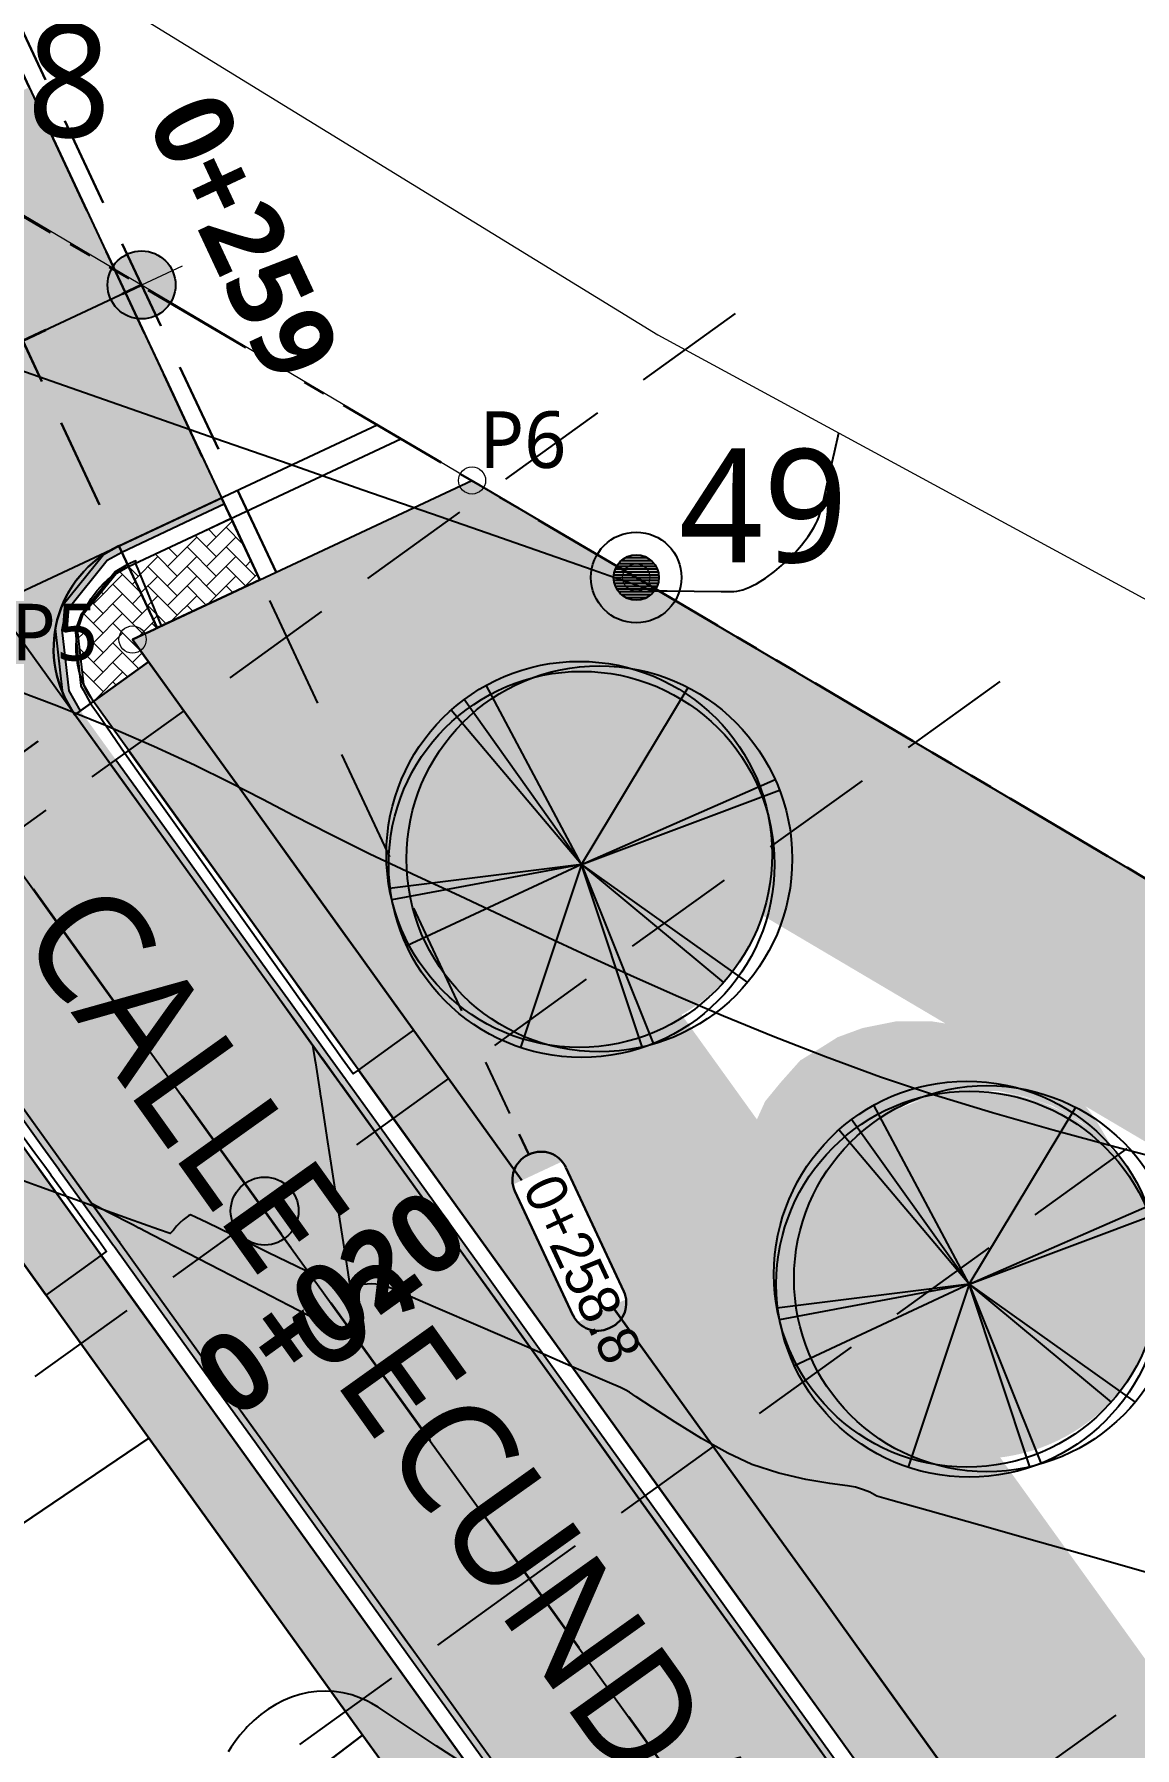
# Model space of a CAD drawing. Header units: millimetres. Extents: x 86 to 591881, y 99 to 1307229.
# Drawn here: x 590819.37 to 590843.67, y 1307131.87 to 1307169.67 of the extents above; entities that cross this region are included whole.
import ezdxf
from ezdxf.enums import TextEntityAlignment as Align

# ---------------------------------------------------------------- set-up
doc = ezdxf.new("R2010")
doc.units = ezdxf.units.MM
for name, pattern in [('CENTER2', [1.125, 0.75, -0.125, 0.125, -0.125]), ('DASHDOT', [1, 0.5, -0.25, 0, -0.25]), ('DASHED', [0.75, 0.5, -0.25]), ('DASHED2', [0.375, 0.25, -0.125]), ('HIDDEN', [0.375, 0.25, -0.125]), ('PHANTOM', [2.5, 1.25, -0.25, 0.25, -0.25, 0.25, -0.25])]:
    doc.linetypes.add(name, pattern=pattern)
for name, color, linetype in [('0_BLOQUES CARRETERA', 7, 'Continuous'), ('_ARBOLES', 102, 'Continuous'), ('_CAMC_ACERA', 9, 'Continuous'), ('_MOJONES', 1, 'Continuous'), ('_PUNTOS TOPOGRAFICOS', 1, 'Continuous'), ('Areas', 9, 'Continuous'), ('Berberis verde', 74, 'Continuous'), ('C-PROP', 7, 'Continuous'), ('C-PROP-LINE', 230, 'Continuous'), ('C-ROAD', 7, 'Continuous'), ('C-ROAD-CORR-BNDY', 1, 'CENTER2'), ('C-ROAD-CORR-PATT', 150, 'Continuous'), ('C-ROAD-MARK', 212, 'Continuous'), ('C-ROAD-SAMP', 150, 'HIDDEN'), ('C-ROAD-SAMP-TEXT', 11, 'Continuous'), ('C-ROAD-STAN-MAJR', 11, 'Continuous'), ('C-TINN-BNDY', 110, 'Continuous'), ('C-TOPO-FEAT', 94, 'Continuous'), ('C-TOPO-MAJR', 9, 'Continuous'), ('C-TOPO-MINR', 8, 'Continuous'), ('C-TOPO-MINR-N', 11, 'Continuous'), ('Perimetro', 7, 'Continuous'), ('Plano', 7, 'Continuous')]:
    doc.layers.add(name, color=color, linetype=linetype)
for name, color, linetype, lineweight in [('_BLOQUES', 9, 'Continuous', 20), ('_BORDILLOS Y CUNETAS', 252, 'Continuous', 20), ('_TEXTO', 3, 'Continuous', 25), ('COTAS', 40, 'Continuous', 5), ('CUADROS', 9, 'Continuous', 20)]:
    doc.layers.add(name, color=color, linetype=linetype, lineweight=lineweight)
doc.layers.add('Area', color=52, linetype='Continuous', plot=False)
doc.styles.add('ST - ETIQUETAS', font='', dxfattribs={"height": 2.5})
doc.styles.get("Standard").update_dxf_attribs({"font": 'simplex.shx'})
doc.styles.get('ST - ETIQUETAS').set_extended_font_data('Roboto Thin')

# ---------------------------------------------------------------- blocks, each defined once
blk = doc.blocks.new('Arbol 1')
at = {"layer": 'Areas'}
h = blk.add_hatch(color=69, dxfattribs=at)
h.set_gradient(color1=(68, 80, 48), color2=(130, 156, 68), tint=1, name='SPHERICAL')
edge = h.paths.add_edge_path()
edge.add_arc((11536.49, 2842.14), 100, 0, 360)
h = blk.add_hatch(color=253, dxfattribs=at)
h.set_gradient(color1=(177, 171, 160), color2=(222, 220, 217), rotation=165, centered=1, tint=1, name='CYLINDER')
h.paths.add_polyline_path([(11462.28, 2774.24), (11480.42, 2758.83), (11495.83, 2750.22), (11510.34, 2745.24), (11525.31, 2742.07), (11543.44, 2742.07), (11557.95, 2744.33), (11574.27, 2748.86), (11587.42, 2756.11), (11601.48, 2766.08), (11611.91, 2776.05), (11620.07, 2787.37), (11629.59, 2804.14), (11635.49, 2825.43), (11636.39, 2845.37), (11633.68, 2867.26), (11626.88, 2885.39), (11637.76, 2874.51), (11647.28, 2861.37), (11654.54, 2848.69), (11659.98, 2832.83), (11664.06, 2817.88), (11665.87, 2806.55), (11665.42, 2789.34), (11662.7, 2774.84), (11656.81, 2757.62), (11652.27, 2747.65), (11644.11, 2737.69), (11633.23, 2725.45), (11621.44, 2718.2), (11612.83, 2712.77), (11599.22, 2707.78), (11581.09, 2704.16), (11561.59, 2704.16), (11543.91, 2706.88), (11527.13, 2712.77), (11509.45, 2721.38), (11495.39, 2732.25), (11483.6, 2743.12), (11473.17, 2756.26), (11463.2, 2773.03)])
blk = doc.blocks.new('Arbol 21')
for p, q in [((0, 0), (-0.276, 1.476)), ((0, 0), (-0.187, 1.495)), ((0, 0), (-0.634, 1.359)), ((0, 0), (1.199, 1.014)), ((0, 0), (1.281, 0.914)), ((0, 0), (1.392, 0.742)), ((0, 0), (-1.423, 0.474)), ((-1.419, -0.472), (0, 0)), ((0, 0), (-1.397, -0.56)), ((0, 0), (-0.918, -1.103)), ((0, 0), (-0.918, -1.29)), ((0, 0), (1.375, -0.828)), ((0, 0), (0.659, -1.506)), ((0, 0), (0.578, -1.54))]:
    blk.add_line(p, q)
for centre in [(0, 0), (0.078, 0.018), (0.043, -0.138)]:
    blk.add_circle(centre, 1.5)
blk = doc.blocks.new('a1')
at = {"layer": 'Area', "xscale": 0.01089513700384753, "yscale": 0.01089513700384753, "zscale": 0.005447568501798505}
blk.add_blockref('Arbol 1', (-170.698, -9.368), dxfattribs=at)
at = {"layer": 'Berberis verde', "xscale": 0.7626595902693271, "yscale": 0.7626595902693271, "zscale": 0.005447568501798505, "rotation": 270}
blk.add_blockref('Arbol 21', (-44.955, 21.652), dxfattribs=at)
blk = doc.blocks.new('*X1')
for p, q in [((69.533, 22.875), (69.967, 22.875)), ((69.555, 22.906), (69.945, 22.906)), ((69.585, 22.938), (69.915, 22.938)), ((69.629, 22.969), (69.871, 22.969)), ((69.5, 22.75), (70, 22.75)), ((69.502, 22.781), (69.998, 22.781)), ((69.502, 22.719), (69.998, 22.719)), ((69.508, 22.812), (69.992, 22.812)), ((69.508, 22.688), (69.992, 22.688)), ((69.518, 22.844), (69.982, 22.844)), ((69.518, 22.656), (69.982, 22.656)), ((69.533, 22.625), (69.967, 22.625)), ((69.555, 22.594), (69.945, 22.594)), ((69.585, 22.562), (69.915, 22.562)), ((69.629, 22.531), (69.871, 22.531))]:
    blk.add_line(p, q)
blk = doc.blocks.new('Drill Hole')
at = {"color": 0, "linetype": 'ByBlock', "lineweight": -2}
for radius in [0.05, 0.025]:
    blk.add_circle((0, 0), radius, dxfattribs=at)
at = {"color": 0, "linetype": 'ByBlock', "lineweight": -2, "xscale": 0.1000000000000227, "yscale": 0.1000000000000227, "zscale": 0.1000000000000227}
blk.add_blockref('*X1', (-6.975, -2.275), dxfattribs=at)
blk = doc.blocks.new('*U51', base_point=(590555.4584, 1307117.894, 460.616))
at = {"layer": '_PUNTOS TOPOGRAFICOS', "color": 2, "linetype": 'ByBlock', "lineweight": -2, "xscale": 20, "yscale": 20, "zscale": 20}
blk.add_blockref('Drill Hole', (590555.4584, 1307117.894, 460.616), dxfattribs=at)
blk = doc.blocks.new('*U174', base_point=(590832.6628, 1307157.686, 456.505))
at = {"layer": '_PUNTOS TOPOGRAFICOS', "color": 2, "linetype": 'ByBlock', "lineweight": -2, "xscale": 20, "yscale": 20, "zscale": 20}
blk.add_blockref('Drill Hole', (590832.6628, 1307157.686, 456.505), dxfattribs=at)
blk = doc.blocks.new('POINT INTERS')
at = {"layer": '0_BLOQUES CARRETERA', "linetype": 'DASHDOT', "lineweight": 5}
h = blk.add_hatch(color=244, dxfattribs=at)
h.dxf.hatch_style = 1
h.set_gradient(color1=(153, 27, 30), color2=(248, 153, 30), name='INVSPHERICAL')
h.paths.add_polyline_path([(0.6, 0, 1), (-0.6, 0, 1)])
blk.add_circle((0, 0), 0.574, dxfattribs=at)
blk = doc.blocks.new('MARCA ESTACION')
h = blk.add_hatch(color=7)
h.dxf.hatch_style = 1
h.paths.add_polyline_path([(-3, 0), (0, 0), (0, 3, 0.414214)])
h.paths.add_polyline_path([(3, 0), (0, 0), (0, -3, 0.414214)])
at = {"true_color": 0xffffff}
h = blk.add_hatch(color=7, dxfattribs=at)
h.dxf.hatch_style = 1
h.paths.add_polyline_path([(0, 3), (0, 0), (3, 0, 0.414214)])
h.paths.add_polyline_path([(0, 0), (-3, 0, 0.414214), (0, -3)])
at = {"color": 7, "lineweight": 20}
for points in [[(0, 4), (0, -4)], [(-4, 0), (4, 0)]]:
    blk.add_lwpolyline(points, dxfattribs=at)
at = {"color": 7}
blk.add_circle((0, 0), 3, dxfattribs=at)

msp = doc.modelspace()

# ---------------------------------------------------------------- hatches: boundary and pattern name
at = {"layer": '_MOJONES'}
h = msp.add_hatch(color=5, dxfattribs=at)
h.dxf.hatch_style = 1
h.paths.add_polyline_path([(590832.462, 1307158.143, 0.297664), (590832.163, 1307157.686, 0.541231), (590832.864, 1307157.228), (590832.663, 1307157.686)])
h.paths.add_polyline_path([(590832.462, 1307158.143), (590832.663, 1307157.686), (590833.134, 1307157.854, 0.43503)])
h.paths.add_polyline_path([(590833.163, 1307157.686, 0.085961), (590833.134, 1307157.854), (590832.663, 1307157.686), (590832.864, 1307157.228, 0.297664)])
at = {"layer": 'C-PROP', "linetype": 'Continuous', "lineweight": -3}
h = msp.add_hatch(dxfattribs=at)
h.set_pattern_fill('AR-SAND', color=3, scale=0.025, style=0)
h.paths.add_polyline_path([(590849.671, 1307117.248), (590821.544, 1307156.317), (590829.031, 1307159.823), (590832.663, 1307157.686), (590851.678, 1307146.454), (590871.247, 1307134.763), (590862.909, 1307127.265), (590852.26, 1307119.098)], flags=0)
h.paths.add_polyline_path([(590859.711, 1307131.114), (590850.781, 1307124.265), (590829.598, 1307153.688), (590830.12, 1307153.38), (590830.126, 1307153.377), (590849.114, 1307142.161), (590849.135, 1307142.149), (590862.863, 1307133.948)], flags=0)
at = {"layer": 'C-ROAD-CORR-PATT', "linetype": 'Continuous', "lineweight": 5, "true_color": 0x898989}
for points in [[(590817.001, 1307167.44), (590818.526, 1307168.154), (590819.265, 1307168.5), (590821.385, 1307163.972), (590820.646, 1307163.626), (590819.121, 1307162.912), (590817.001, 1307167.44)], [(590817.838, 1307152.907), (590817.14, 1307153.877), (590817.136, 1307153.883), (590817.132, 1307153.888), (590814.53, 1307157.502), (590813.964, 1307158.288), (590812.788, 1307159.921), (590812.775, 1307159.94), (590812.79, 1307159.947), (590818.047, 1307162.409), (590819.121, 1307162.912), (590821.242, 1307158.384), (590820.901, 1307158.191), (590819.983, 1307157.053), (590819.982, 1307157.05), (590819.98, 1307157.048), (590819.882, 1307156.749), (590819.841, 1307156.558), (590820.007, 1307155.129), (590820.008, 1307155.126), (590820.009, 1307155.124), (590820.273, 1307154.659), (590817.838, 1307152.907)], [(590820.273, 1307154.659), (590821.052, 1307153.577), (590822.221, 1307151.954), (590823.389, 1307150.331), (590824.558, 1307148.708), (590824.906, 1307148.224), (590824.908, 1307148.221), (590825.726, 1307147.085), (590826.116, 1307146.544), (590826.118, 1307146.541), (590826.127, 1307146.529), (590826.128, 1307146.526), (590826.895, 1307145.462), (590828.063, 1307143.839), (590829.232, 1307142.216), (590830.4, 1307140.592), (590831.569, 1307138.969), (590832.738, 1307137.346), (590833.906, 1307135.723), (590835.075, 1307134.1), (590836.243, 1307132.477), (590837.412, 1307130.854), (590838.58, 1307129.231), (590839.749, 1307127.608), (590840.917, 1307125.984), (590842.086, 1307124.361), (590843.255, 1307122.738), (590844.423, 1307121.115), (590845.592, 1307119.492), (590846.76, 1307117.869), (590847.929, 1307116.246), (590848.038, 1307116.094), (590845.603, 1307114.341), (590845.494, 1307114.493), (590844.326, 1307116.116), (590843.157, 1307117.739), (590841.988, 1307119.362), (590840.82, 1307120.985), (590839.651, 1307122.609), (590838.483, 1307124.232), (590837.314, 1307125.855), (590836.146, 1307127.478), (590834.977, 1307129.101), (590833.809, 1307130.724), (590832.64, 1307132.347), (590831.471, 1307133.97), (590830.303, 1307135.593), (590829.134, 1307137.217), (590827.966, 1307138.84), (590826.797, 1307140.463), (590825.629, 1307142.086), (590824.46, 1307143.709), (590823.694, 1307144.773), (590823.692, 1307144.776), (590823.683, 1307144.789), (590823.681, 1307144.791), (590823.292, 1307145.332), (590822.473, 1307146.469), (590822.472, 1307146.471), (590822.123, 1307146.955), (590820.954, 1307148.578), (590819.786, 1307150.201), (590818.617, 1307151.824), (590817.838, 1307152.907), (590820.273, 1307154.659)]]:
    msp.add_hatch(color=252, dxfattribs=at).paths.add_polyline_path(points, flags=0)
at = {"layer": 'C-ROAD-CORR-PATT', "linetype": 'Continuous', "lineweight": 5}
for color, points in [(251, [(590819.121, 1307162.912), (590820.646, 1307163.626), (590821.385, 1307163.972), (590823.506, 1307159.444), (590822.767, 1307159.098), (590821.242, 1307158.384), (590819.121, 1307162.912)]), (3, [(590821.242, 1307158.384), (590822.767, 1307159.098), (590823.506, 1307159.444), (590823.569, 1307159.308), (590822.83, 1307158.962), (590821.305, 1307158.248), (590821.242, 1307158.384)]), (3, [(590820.273, 1307154.659), (590820.009, 1307155.124), (590820.008, 1307155.126), (590820.007, 1307155.129), (590819.841, 1307156.558), (590819.882, 1307156.749), (590819.98, 1307157.048), (590819.982, 1307157.05), (590819.983, 1307157.053), (590820.901, 1307158.191), (590821.242, 1307158.384), (590821.305, 1307158.248), (590820.985, 1307158.066), (590820.122, 1307156.997), (590820.121, 1307156.995), (590820.12, 1307156.992), (590820.028, 1307156.712), (590819.988, 1307156.532), (590820.144, 1307155.189), (590820.146, 1307155.186), (590820.147, 1307155.183), (590820.395, 1307154.747), (590820.273, 1307154.659)]), (3, [(590820.395, 1307154.747), (590821.174, 1307153.665), (590822.342, 1307152.042), (590823.511, 1307150.419), (590824.679, 1307148.796), (590825.028, 1307148.311), (590825.03, 1307148.309), (590825.848, 1307147.173), (590826.238, 1307146.631), (590826.239, 1307146.629), (590826.248, 1307146.616), (590826.25, 1307146.614), (590827.017, 1307145.549), (590828.185, 1307143.926), (590829.354, 1307142.303), (590830.522, 1307140.68), (590831.691, 1307139.057), (590832.859, 1307137.434), (590834.028, 1307135.811), (590835.196, 1307134.188), (590836.365, 1307132.565), (590837.534, 1307130.941), (590838.702, 1307129.318), (590839.871, 1307127.695), (590841.039, 1307126.072), (590842.208, 1307124.449), (590843.376, 1307122.826), (590844.545, 1307121.203), (590845.713, 1307119.58), (590846.882, 1307117.957), (590848.05, 1307116.333), (590848.16, 1307116.182), (590848.038, 1307116.094), (590847.929, 1307116.246), (590846.76, 1307117.869), (590845.592, 1307119.492), (590844.423, 1307121.115), (590843.255, 1307122.738), (590842.086, 1307124.361), (590840.917, 1307125.984), (590839.749, 1307127.608), (590838.58, 1307129.231), (590837.412, 1307130.854), (590836.243, 1307132.477), (590835.075, 1307134.1), (590833.906, 1307135.723), (590832.738, 1307137.346), (590831.569, 1307138.969), (590830.4, 1307140.592), (590829.232, 1307142.216), (590828.063, 1307143.839), (590826.895, 1307145.462), (590826.128, 1307146.526), (590826.127, 1307146.529), (590826.118, 1307146.541), (590826.116, 1307146.544), (590825.726, 1307147.085), (590824.908, 1307148.221), (590824.906, 1307148.224), (590824.558, 1307148.708), (590823.389, 1307150.331), (590822.221, 1307151.954), (590821.052, 1307153.577), (590820.273, 1307154.659), (590820.395, 1307154.747)]), (251, [(590817.838, 1307152.907), (590818.617, 1307151.824), (590819.786, 1307150.201), (590820.954, 1307148.578), (590822.123, 1307146.955), (590822.472, 1307146.471), (590822.473, 1307146.469), (590823.292, 1307145.332), (590823.681, 1307144.791), (590823.683, 1307144.789), (590823.692, 1307144.776), (590823.694, 1307144.773), (590824.46, 1307143.709), (590825.629, 1307142.086), (590826.797, 1307140.463), (590827.966, 1307138.84), (590829.134, 1307137.217), (590830.303, 1307135.593), (590831.471, 1307133.97), (590832.64, 1307132.347), (590833.809, 1307130.724), (590834.977, 1307129.101), (590836.146, 1307127.478), (590837.314, 1307125.855), (590838.483, 1307124.232), (590839.651, 1307122.609), (590840.82, 1307120.985), (590841.988, 1307119.362), (590843.157, 1307117.739), (590844.326, 1307116.116), (590845.494, 1307114.493), (590845.603, 1307114.341), (590843.169, 1307112.588), (590843.059, 1307112.74), (590841.891, 1307114.363), (590840.722, 1307115.986), (590839.554, 1307117.609), (590838.385, 1307119.233), (590837.217, 1307120.856), (590836.048, 1307122.479), (590834.88, 1307124.102), (590833.711, 1307125.725), (590832.542, 1307127.348), (590831.374, 1307128.971), (590830.205, 1307130.594), (590829.037, 1307132.217), (590827.868, 1307133.841), (590826.7, 1307135.464), (590825.531, 1307137.087), (590824.363, 1307138.71), (590823.194, 1307140.333), (590822.025, 1307141.956), (590821.259, 1307143.021), (590821.257, 1307143.023), (590821.248, 1307143.036), (590821.246, 1307143.038), (590820.857, 1307143.579), (590820.039, 1307144.716), (590820.037, 1307144.718), (590819.688, 1307145.202), (590818.52, 1307146.825), (590817.351, 1307148.449), (590816.183, 1307150.072), (590815.404, 1307151.154), (590817.838, 1307152.907)]), (3, [(590815.404, 1307151.154), (590816.183, 1307150.072), (590817.351, 1307148.449), (590818.52, 1307146.825), (590819.688, 1307145.202), (590820.037, 1307144.718), (590820.039, 1307144.716), (590820.857, 1307143.579), (590821.246, 1307143.038), (590821.248, 1307143.036), (590821.257, 1307143.023), (590821.259, 1307143.021), (590822.025, 1307141.956), (590823.194, 1307140.333), (590824.363, 1307138.71), (590825.531, 1307137.087), (590826.7, 1307135.464), (590827.868, 1307133.841), (590829.037, 1307132.217), (590830.205, 1307130.594), (590831.374, 1307128.971), (590832.542, 1307127.348), (590833.711, 1307125.725), (590834.88, 1307124.102), (590836.048, 1307122.479), (590837.217, 1307120.856), (590838.385, 1307119.233), (590839.554, 1307117.609), (590840.722, 1307115.986), (590841.891, 1307114.363), (590843.059, 1307112.74), (590843.169, 1307112.588), (590843.047, 1307112.501), (590842.938, 1307112.652), (590841.769, 1307114.276), (590840.601, 1307115.899), (590839.432, 1307117.522), (590838.263, 1307119.145), (590837.095, 1307120.768), (590835.926, 1307122.391), (590834.758, 1307124.014), (590833.589, 1307125.637), (590832.421, 1307127.26), (590831.252, 1307128.884), (590830.084, 1307130.507), (590828.915, 1307132.13), (590827.747, 1307133.753), (590826.578, 1307135.376), (590825.409, 1307136.999), (590824.241, 1307138.622), (590823.072, 1307140.245), (590821.904, 1307141.868), (590821.137, 1307142.933), (590821.136, 1307142.935), (590821.127, 1307142.948), (590821.125, 1307142.951), (590820.735, 1307143.492), (590819.917, 1307144.628), (590819.915, 1307144.631), (590819.567, 1307145.115), (590818.398, 1307146.738), (590817.23, 1307148.361), (590816.061, 1307149.984), (590815.282, 1307151.066), (590815.404, 1307151.154)])]:
    msp.add_hatch(color=color, dxfattribs=at).paths.add_polyline_path(points, flags=0)
h = msp.add_hatch(dxfattribs=at)
h.set_pattern_fill('AR-HBONE', color=30, scale=0.003, style=0)
h.set_pattern_definition([(45, (590821.45374, 1307157.93127), (0, 0.431052), [0.9144, -0.3048]), (135, (590821.66927, 1307158.1468), (4e-17, 0.431052), [0.9144, -0.3048])])
h.paths.add_polyline_path([(590821.454, 1307157.931), (590822.979, 1307158.645), (590823.718, 1307158.992), (590824.354, 1307157.633), (590823.615, 1307157.287), (590822.09, 1307156.573), (590821.454, 1307157.931)], flags=0)
h = msp.add_hatch(dxfattribs=at)
h.set_pattern_fill('AR-HBONE', color=30, scale=0.003, style=0)
h.set_pattern_definition([(45, (590820.67883, 1307154.9515), (0, 0.431052), [0.9144, -0.3048]), (135, (590820.89436, 1307155.16702), (4e-17, 0.431052), [0.9144, -0.3048])])
h.paths.add_polyline_path([(590820.679, 1307154.951), (590820.468, 1307155.323), (590820.467, 1307155.325), (590820.466, 1307155.327), (590820.333, 1307156.47), (590820.366, 1307156.623), (590820.445, 1307156.862), (590820.446, 1307156.864), (590820.446, 1307156.867), (590821.181, 1307157.777), (590821.454, 1307157.931), (590822.09, 1307156.573), (590822.018, 1307156.539), (590821.668, 1307156.375), (590821.667, 1307156.375), (590821.666, 1307156.374), (590821.544, 1307156.317), (590821.595, 1307156.246), (590821.832, 1307155.917), (590821.832, 1307155.917), (590821.833, 1307155.916), (590821.896, 1307155.828), (590820.679, 1307154.951)], flags=0)
h = msp.add_hatch(dxfattribs=at)
h.set_pattern_fill('AR-HBONE', color=30, scale=0.003, style=0)
h.set_pattern_definition([(45, (590821.89617, 1307155.8279), (0, 0.4310523), [0.9144, -0.3048]), (135, (590822.1117, 1307156.04343), (4e-17, 0.4310523), [0.9144, -0.3048])])
h.paths.add_polyline_path([(590821.896, 1307155.828), (590822.675, 1307154.746), (590823.844, 1307153.123), (590825.012, 1307151.5), (590826.181, 1307149.877), (590826.529, 1307149.392), (590826.531, 1307149.39), (590827.349, 1307148.253), (590827.739, 1307147.712), (590827.741, 1307147.71), (590827.75, 1307147.697), (590827.752, 1307147.695), (590828.518, 1307146.63), (590829.686, 1307145.007), (590830.855, 1307143.384), (590832.024, 1307141.761), (590833.192, 1307140.138), (590834.361, 1307138.515), (590835.529, 1307136.892), (590836.698, 1307135.269), (590837.866, 1307133.645), (590839.035, 1307132.022), (590840.203, 1307130.399), (590841.372, 1307128.776), (590842.541, 1307127.153), (590843.709, 1307125.53), (590844.878, 1307123.907), (590846.046, 1307122.284), (590847.215, 1307120.661), (590848.383, 1307119.037), (590849.552, 1307117.414), (590849.661, 1307117.263), (590848.444, 1307116.386), (590848.335, 1307116.538), (590847.166, 1307118.161), (590845.997, 1307119.784), (590844.829, 1307121.407), (590843.66, 1307123.03), (590842.492, 1307124.653), (590841.323, 1307126.277), (590840.155, 1307127.9), (590838.986, 1307129.523), (590837.818, 1307131.146), (590836.649, 1307132.769), (590835.48, 1307134.392), (590834.312, 1307136.015), (590833.143, 1307137.638), (590831.975, 1307139.261), (590830.806, 1307140.885), (590829.638, 1307142.508), (590828.469, 1307144.131), (590827.301, 1307145.754), (590826.534, 1307146.818), (590826.532, 1307146.821), (590826.523, 1307146.834), (590826.522, 1307146.836), (590826.132, 1307147.377), (590825.314, 1307148.514), (590825.312, 1307148.516), (590824.963, 1307149), (590823.795, 1307150.623), (590822.626, 1307152.246), (590821.458, 1307153.869), (590820.679, 1307154.951), (590821.896, 1307155.828)], flags=0)
h = msp.add_hatch(dxfattribs=at)
h.set_pattern_fill('AR-HBONE', color=30, scale=0.003, style=0)
h.set_pattern_definition([(45, (590814.99795, 1307150.86156), (0, 0.4310523), [0.9144, -0.3048]), (135, (590815.21347, 1307151.0771), (4e-17, 0.4310523), [0.9144, -0.3048])])
h.paths.add_polyline_path([(590814.998, 1307150.862), (590815.777, 1307149.78), (590816.945, 1307148.156), (590818.114, 1307146.533), (590819.283, 1307144.91), (590819.631, 1307144.426), (590819.633, 1307144.424), (590820.451, 1307143.287), (590820.841, 1307142.746), (590820.842, 1307142.744), (590820.852, 1307142.731), (590820.853, 1307142.728), (590821.62, 1307141.664), (590822.788, 1307140.041), (590823.957, 1307138.418), (590825.125, 1307136.795), (590826.294, 1307135.172), (590827.462, 1307133.548), (590828.631, 1307131.925), (590829.8, 1307130.302), (590830.968, 1307128.679), (590832.137, 1307127.056), (590833.305, 1307125.433), (590834.474, 1307123.81), (590835.642, 1307122.187), (590836.811, 1307120.564), (590837.979, 1307118.94), (590839.148, 1307117.317), (590840.317, 1307115.694), (590841.485, 1307114.071), (590842.654, 1307112.448), (590842.763, 1307112.296), (590841.545, 1307111.42), (590841.436, 1307111.572), (590840.268, 1307113.195), (590839.099, 1307114.818), (590837.931, 1307116.441), (590836.762, 1307118.064), (590835.594, 1307119.687), (590834.425, 1307121.31), (590833.256, 1307122.933), (590832.088, 1307124.556), (590830.919, 1307126.18), (590829.751, 1307127.803), (590828.582, 1307129.426), (590827.414, 1307131.049), (590826.245, 1307132.672), (590825.077, 1307134.295), (590823.908, 1307135.918), (590822.739, 1307137.541), (590821.571, 1307139.164), (590820.402, 1307140.788), (590819.636, 1307141.852), (590819.634, 1307141.854), (590819.625, 1307141.867), (590819.623, 1307141.87), (590819.234, 1307142.411), (590818.416, 1307143.547), (590818.414, 1307143.55), (590818.065, 1307144.034), (590816.897, 1307145.657), (590815.728, 1307147.28), (590814.56, 1307148.903), (590813.781, 1307149.985), (590814.998, 1307150.862)], flags=0)

# ---------------------------------------------------------------- linework, layer by layer
at = {"layer": '_BLOQUES', "flags": 128}
msp.add_lwpolyline([(590774.872, 1307134.461), (590812.329, 1307152.002), (590841.535, 1307111.434), (590823.499, 1307099.011), (590801.231, 1307083.89), (590774.872, 1307134.461)], dxfattribs=at)
at = {"layer": '_BORDILLOS Y CUNETAS'}
for points in [[(590848.044, 1307116.086), (590820.273, 1307154.659, -0.469808), (590821.242, 1307158.384), (590826.942, 1307161.053)], [(590848.451, 1307116.376), (590820.679, 1307154.951, -0.469808), (590821.454, 1307157.931), (590827.464, 1307160.746)], [(590843.162, 1307112.597), (590814.194, 1307152.834, 0.360722), (590811.105, 1307153.637), (590774.497, 1307136.493, 0.426718), (590773.34, 1307133.074), (590799.565, 1307082.758)], [(590799.981, 1307083.041), (590773.783, 1307133.305, -0.426718), (590774.709, 1307136.04), (590811.317, 1307153.184, -0.360722), (590813.788, 1307152.542), (590842.756, 1307112.306)]]:
    msp.add_lwpolyline(points, format="xyb", dxfattribs=at)
at = {"layer": '_CAMC_ACERA'}
msp.add_lwpolyline([(590848.451, 1307116.376), (590820.679, 1307154.951, -0.469808), (590821.454, 1307157.931), (590827.464, 1307160.746)], format="xyb", dxfattribs=at)
at = {"layer": 'C-PROP-LINE', "color": 242, "linetype": 'PHANTOM', "lineweight": 30, "ltscale": 2}
msp.add_polyline3d([(590782.862, 1307071.827, 0), (590795.518, 1307080.01, 0), (590823.499, 1307099.011, 0), (590841.535, 1307111.434, 0), (590852.26, 1307119.098, 0), (590862.909, 1307127.265, 0), (590871.247, 1307134.763, 0), (590851.678, 1307146.454, 0), (590832.663, 1307157.686, 0), (590816.351, 1307167.288, 0), (590801.16, 1307176.592, 0), (590787.15, 1307185.124, 0)], dxfattribs=at)
at = {"layer": 'C-PROP-LINE', "color": 4, "linetype": 'Continuous', "lineweight": 25}
for points in [[(590829.031, 1307159.823, 0), (590832.663, 1307157.686, 0), (590851.678, 1307146.454, 0), (590871.247, 1307134.763, 0), (590862.909, 1307127.265, 0), (590852.26, 1307119.098, 0), (590849.671, 1307117.248, 0), (590821.544, 1307156.317, 0), (590829.031, 1307159.823, 0), (590829.038, 1307159.827, 0)], [(590774.872, 1307134.461, 0), (590812.329, 1307152.002, 0), (590841.535, 1307111.434, 0), (590823.499, 1307099.011, 0), (590801.231, 1307083.89, 0), (590774.872, 1307134.461, 0)], [(590821.907, 1307138.698, 0), (590817.141, 1307145.318, 0), (590797.955, 1307134.21, 0), (590803.117, 1307125.99, 0), (590821.907, 1307138.698, 0)], [(590826.623, 1307132.148, 0), (590821.907, 1307138.698, 0), (590803.117, 1307125.99, 0), (590808.095, 1307118.062, 0), (590826.623, 1307132.148, 0)], [(590831.284, 1307125.673, 0), (590826.623, 1307132.148, 0), (590808.095, 1307118.062, 0), (590812.908, 1307110.397, 0), (590831.284, 1307125.673, 0)]]:
    msp.add_polyline3d(points, dxfattribs=at)
at = {"layer": 'C-ROAD', "color": 2, "linetype": 'HIDDEN', "lineweight": 35, "ltscale": 15, "flags": 128}
for points in [[(590586.998, 1307054.208), (590821.743, 1307164.14)], [(590812.775, 1307159.94), (590845.603, 1307114.341)]]:
    msp.add_lwpolyline(points, dxfattribs=at)
at = {"layer": 'C-ROAD', "color": 7, "linetype": 'Continuous', "lineweight": -3, "flags": 128}
for points in [[(590815.209, 1307161.693), (590826.127, 1307146.529)], [(590802.027, 1307149.386), (590823.527, 1307159.454)], [(590821.242, 1307158.384), (590823.506, 1307159.444)], [(590810.34, 1307158.187), (590821.257, 1307143.023)], [(590826.116, 1307146.544), (590820.273, 1307154.659)], [(590814.194, 1307152.834), (590820.037, 1307144.718)]]:
    msp.add_lwpolyline(points, dxfattribs=at)
msp.add_lwpolyline([(590821.242, 1307158.384, 0.469808), (590820.273, 1307154.659)], format="xyb", dxfattribs=at)
at = {"layer": 'C-ROAD-CORR-BNDY', "color": 166, "linetype": 'DASHED', "lineweight": 30, "ltscale": 4}
for points in [[(590822.09, 1307156.573), (590823.615, 1307157.287), (590824.354, 1307157.633), (590818.417, 1307170.312), (590817.677, 1307169.966), (590816.152, 1307169.251)], [(590824.712, 1307157.801), (590818.774, 1307170.479)], [(590821.896, 1307155.828), (590821.833, 1307155.916), (590821.832, 1307155.917), (590821.832, 1307155.917), (590821.595, 1307156.246), (590821.544, 1307156.317), (590821.666, 1307156.374), (590821.667, 1307156.375), (590821.668, 1307156.375), (590822.018, 1307156.539), (590822.09, 1307156.573), (590819.121, 1307162.912), (590818.047, 1307162.409), (590812.79, 1307159.947), (590812.775, 1307159.94), (590812.788, 1307159.921), (590813.964, 1307158.288), (590814.53, 1307157.502), (590817.132, 1307153.888), (590817.136, 1307153.883), (590817.14, 1307153.877), (590817.838, 1307152.907)]]:
    msp.add_lwpolyline(points, close=True, dxfattribs=at)
for points in [[(590840.203, 1307130.399), (590839.035, 1307132.022), (590837.866, 1307133.645), (590836.698, 1307135.269), (590835.529, 1307136.892), (590834.361, 1307138.515), (590833.192, 1307140.138), (590832.024, 1307141.761), (590830.855, 1307143.384), (590829.686, 1307145.007), (590828.518, 1307146.63), (590827.752, 1307147.695), (590827.75, 1307147.697), (590827.741, 1307147.71), (590827.739, 1307147.712), (590827.349, 1307148.253), (590826.531, 1307149.39), (590826.529, 1307149.392), (590826.181, 1307149.877), (590825.012, 1307151.5), (590823.844, 1307153.123), (590822.675, 1307154.746), (590821.896, 1307155.828), (590813.781, 1307149.985)], [(590819.234, 1307142.411), (590819.623, 1307141.87), (590819.625, 1307141.867), (590819.634, 1307141.854), (590819.636, 1307141.852), (590820.402, 1307140.788), (590821.571, 1307139.164), (590822.739, 1307137.541), (590823.908, 1307135.918), (590825.077, 1307134.295), (590826.245, 1307132.672), (590827.414, 1307131.049)]]:
    msp.add_lwpolyline(points, dxfattribs=at)
at = {"layer": 'C-ROAD-SAMP', "color": 1, "linetype": 'DASHED2', "lineweight": 25, "ltscale": 10}
for points in [[(590812.903, 1307182.085), (590821.385, 1307163.972), (590829.867, 1307145.86)], [(590852.377, 1307139.163), (590836.146, 1307127.478), (590819.915, 1307115.792)]]:
    msp.add_lwpolyline(points, dxfattribs=at)
at = {"layer": 'C-TINN-BNDY', "color": 110, "linetype": 'Continuous', "lineweight": -3}
for points in [[(590819.265, 1307168.5, 456.116), (590821.385, 1307163.972, 456.216), (590823.506, 1307159.444, 456.116), (590823.506, 1307159.444, 456.566), (590823.569, 1307159.308, 456.566), (590823.718, 1307158.992, 456.67), (590824.354, 1307157.633, 456.7), (590823.615, 1307157.287, 456.702), (590822.09, 1307156.573, 455.952), (590822.018, 1307156.539, 455.955), (590821.668, 1307156.375, 455.966), (590821.667, 1307156.375, 455.966), (590821.666, 1307156.374, 455.966), (590821.544, 1307156.317, 455.943), (590821.595, 1307156.246, 455.935), (590821.832, 1307155.917, 455.893), (590821.832, 1307155.917, 455.893), (590821.833, 1307155.916, 455.893), (590821.864, 1307155.873, 455.96), (590821.896, 1307155.828, 455.881), (590822.675, 1307154.746, 456.008), (590823.844, 1307153.123, 455.987), (590825.012, 1307151.5, 455.967), (590826.181, 1307149.877, 455.947), (590826.529, 1307149.392, 455.941), (590826.531, 1307149.39, 455.941), (590827.349, 1307148.253, 455.926), (590827.739, 1307147.712, 455.92), (590827.741, 1307147.71, 455.92), (590827.75, 1307147.697, 455.919), (590827.752, 1307147.695, 456.773), (590828.518, 1307146.63, 456.76), (590829.686, 1307145.007, 456.739), (590830.855, 1307143.384, 456.719), (590832.024, 1307141.761, 456.698), (590833.192, 1307140.138, 456.678), (590834.361, 1307138.515, 456.658), (590835.529, 1307136.892, 456.637), (590836.698, 1307135.269, 456.617), (590837.866, 1307133.645, 456.597), (590839.035, 1307132.022, 456.576), (590840.203, 1307130.399, 456.556)], [(590827.414, 1307131.049, 456.437), (590826.245, 1307132.672, 456.458), (590825.077, 1307134.295, 456.478), (590823.908, 1307135.918, 456.498), (590822.739, 1307137.541, 456.519), (590821.571, 1307139.164, 456.539), (590820.402, 1307140.788, 456.56), (590819.636, 1307141.852, 456.573), (590819.634, 1307141.854, 455.719), (590819.625, 1307141.867, 455.72), (590819.623, 1307141.87, 455.72), (590819.234, 1307142.411, 455.726)]]:
    msp.add_polyline3d(points, dxfattribs=at)
at = {"layer": 'C-TOPO-FEAT', "color": 94, "linetype": 'Continuous', "lineweight": -3, "flags": 128}
for points in [[(590819.121, 1307162.912), (590820.646, 1307163.626), (590821.385, 1307163.972)], [(590821.242, 1307158.384), (590822.767, 1307159.098), (590823.506, 1307159.444)], [(590821.305, 1307158.248), (590822.83, 1307158.962), (590823.569, 1307159.308)], [(590821.454, 1307157.931), (590822.979, 1307158.645), (590823.718, 1307158.992)], [(590820.273, 1307154.659), (590820.009, 1307155.124), (590820.008, 1307155.126), (590820.007, 1307155.129), (590819.841, 1307156.558), (590819.882, 1307156.749), (590819.98, 1307157.048), (590819.982, 1307157.05), (590819.983, 1307157.053), (590820.901, 1307158.191), (590821.242, 1307158.384)], [(590820.395, 1307154.747), (590820.147, 1307155.183), (590820.146, 1307155.186), (590820.144, 1307155.189), (590819.988, 1307156.532), (590820.028, 1307156.712), (590820.12, 1307156.992), (590820.121, 1307156.995), (590820.122, 1307156.997), (590820.985, 1307158.066), (590821.305, 1307158.248)], [(590820.679, 1307154.951), (590820.468, 1307155.323), (590820.467, 1307155.325), (590820.466, 1307155.327), (590820.333, 1307156.47), (590820.366, 1307156.623), (590820.445, 1307156.862), (590820.446, 1307156.864), (590820.446, 1307156.867), (590821.181, 1307157.777), (590821.454, 1307157.931)], [(590822.09, 1307156.573), (590823.615, 1307157.287), (590824.354, 1307157.633)], [(590821.896, 1307155.828), (590821.833, 1307155.916), (590821.832, 1307155.917), (590821.832, 1307155.917), (590821.595, 1307156.246), (590821.544, 1307156.317), (590821.666, 1307156.374), (590821.667, 1307156.375), (590821.668, 1307156.375), (590822.018, 1307156.539), (590822.09, 1307156.573)], [(590822.675, 1307154.746), (590823.844, 1307153.123), (590825.012, 1307151.5), (590826.181, 1307149.877), (590826.529, 1307149.392), (590826.531, 1307149.39), (590827.349, 1307148.253), (590827.739, 1307147.712), (590827.741, 1307147.71), (590827.75, 1307147.697), (590827.752, 1307147.695), (590828.518, 1307146.63), (590829.686, 1307145.007), (590830.855, 1307143.384), (590832.024, 1307141.761), (590833.192, 1307140.138), (590834.361, 1307138.515), (590835.529, 1307136.892), (590836.698, 1307135.269), (590837.866, 1307133.645), (590839.035, 1307132.022), (590840.203, 1307130.399)], [(590821.174, 1307153.665), (590822.342, 1307152.042), (590823.511, 1307150.419), (590824.679, 1307148.796), (590825.028, 1307148.311), (590825.03, 1307148.309), (590825.848, 1307147.173), (590826.238, 1307146.631), (590826.239, 1307146.629), (590826.248, 1307146.616), (590826.25, 1307146.614), (590827.017, 1307145.549), (590828.185, 1307143.926), (590829.354, 1307142.303), (590830.522, 1307140.68), (590831.691, 1307139.057), (590832.859, 1307137.434), (590834.028, 1307135.811), (590835.196, 1307134.188), (590836.365, 1307132.565), (590837.534, 1307130.941)], [(590821.458, 1307153.869), (590822.626, 1307152.246), (590823.795, 1307150.623), (590824.963, 1307149), (590825.312, 1307148.516), (590825.314, 1307148.514), (590826.132, 1307147.377), (590826.522, 1307146.836), (590826.523, 1307146.834), (590826.532, 1307146.821), (590826.534, 1307146.818), (590827.301, 1307145.754), (590828.469, 1307144.131), (590829.638, 1307142.508), (590830.806, 1307140.885), (590831.975, 1307139.261), (590833.143, 1307137.638), (590834.312, 1307136.015), (590835.48, 1307134.392), (590836.649, 1307132.769), (590837.818, 1307131.146)], [(590821.052, 1307153.577), (590822.221, 1307151.954), (590823.389, 1307150.331), (590824.558, 1307148.708), (590824.906, 1307148.224), (590824.908, 1307148.221), (590825.726, 1307147.085), (590826.116, 1307146.544), (590826.118, 1307146.541), (590826.127, 1307146.529), (590826.128, 1307146.526), (590826.895, 1307145.462), (590828.063, 1307143.839), (590829.232, 1307142.216), (590830.4, 1307140.592), (590831.569, 1307138.969), (590832.738, 1307137.346), (590833.906, 1307135.723), (590835.075, 1307134.1), (590836.243, 1307132.477), (590837.412, 1307130.854)], [(590817.838, 1307152.907), (590818.617, 1307151.824), (590819.786, 1307150.201), (590820.954, 1307148.578), (590822.123, 1307146.955), (590822.472, 1307146.471), (590822.473, 1307146.469), (590823.292, 1307145.332), (590823.681, 1307144.791), (590823.683, 1307144.789), (590823.692, 1307144.776), (590823.694, 1307144.773), (590824.46, 1307143.709), (590825.629, 1307142.086), (590826.797, 1307140.463), (590827.966, 1307138.84), (590829.134, 1307137.217), (590830.303, 1307135.593), (590831.471, 1307133.97), (590832.64, 1307132.347), (590833.809, 1307130.724)], [(590818.617, 1307151.824), (590819.786, 1307150.201), (590820.954, 1307148.578), (590822.123, 1307146.955), (590822.472, 1307146.471), (590822.473, 1307146.469), (590823.292, 1307145.332), (590823.681, 1307144.791), (590823.683, 1307144.789), (590823.692, 1307144.776), (590823.694, 1307144.773), (590824.46, 1307143.709), (590825.629, 1307142.086), (590826.797, 1307140.463), (590827.966, 1307138.84), (590829.134, 1307137.217), (590830.303, 1307135.593), (590831.471, 1307133.97), (590832.64, 1307132.347), (590833.809, 1307130.724)], [(590815.282, 1307151.066), (590816.061, 1307149.984), (590817.23, 1307148.361), (590818.398, 1307146.738), (590819.567, 1307145.115), (590819.915, 1307144.631), (590819.917, 1307144.628), (590820.735, 1307143.492), (590821.125, 1307142.951), (590821.127, 1307142.948), (590821.136, 1307142.935), (590821.137, 1307142.933), (590821.904, 1307141.868), (590823.072, 1307140.245), (590824.241, 1307138.622), (590825.409, 1307136.999), (590826.578, 1307135.376), (590827.747, 1307133.753), (590828.915, 1307132.13), (590830.084, 1307130.507)], [(590815.404, 1307151.154), (590816.183, 1307150.072), (590817.351, 1307148.449), (590818.52, 1307146.825), (590819.688, 1307145.202), (590820.037, 1307144.718), (590820.039, 1307144.716), (590820.857, 1307143.579), (590821.246, 1307143.038), (590821.248, 1307143.036), (590821.257, 1307143.023), (590821.259, 1307143.021), (590822.025, 1307141.956), (590823.194, 1307140.333), (590824.363, 1307138.71), (590825.531, 1307137.087), (590826.7, 1307135.464), (590827.868, 1307133.841), (590829.037, 1307132.217), (590830.205, 1307130.594)], [(590814.998, 1307150.862), (590815.777, 1307149.78), (590816.945, 1307148.156), (590818.114, 1307146.533), (590819.283, 1307144.91), (590819.631, 1307144.426), (590819.633, 1307144.424), (590820.451, 1307143.287), (590820.841, 1307142.746), (590820.842, 1307142.744), (590820.852, 1307142.731), (590820.853, 1307142.728), (590821.62, 1307141.664), (590822.788, 1307140.041), (590823.957, 1307138.418), (590825.125, 1307136.795), (590826.294, 1307135.172), (590827.462, 1307133.548), (590828.631, 1307131.925), (590829.8, 1307130.302)], [(590813.781, 1307149.985), (590814.56, 1307148.903), (590815.728, 1307147.28), (590816.897, 1307145.657), (590818.065, 1307144.034), (590818.414, 1307143.55), (590818.416, 1307143.547), (590819.234, 1307142.411), (590819.623, 1307141.87), (590819.625, 1307141.867), (590819.634, 1307141.854), (590819.636, 1307141.852), (590820.402, 1307140.788), (590821.571, 1307139.164), (590822.739, 1307137.541), (590823.908, 1307135.918), (590825.077, 1307134.295), (590826.245, 1307132.672), (590827.414, 1307131.049)]]:
    msp.add_lwpolyline(points, dxfattribs=at)
at = {"layer": 'C-TOPO-MAJR', "color": 40, "linetype": 'Continuous', "lineweight": -3}
for points, elevation in [([(590819.036, 1307162.277), (590820.338, 1307161.821), (590821.807, 1307161.307), (590823.382, 1307160.756), (590825.002, 1307160.191), (590826.609, 1307159.63), (590828.141, 1307159.097), (590829.538, 1307158.61), (590830.74, 1307158.191), (590831.688, 1307157.861), (590832.319, 1307157.641), (590832.576, 1307157.552), (590832.837, 1307157.457), (590832.975, 1307157.407), (590833.024, 1307157.399), (590833.074, 1307157.393), (590833.349, 1307157.39), (590833.944, 1307157.385), (590834.54, 1307157.379), (590834.82, 1307157.378), (590834.885, 1307157.386), (590834.949, 1307157.396), (590835.017, 1307157.416), (590835.089, 1307157.44), (590835.162, 1307157.471), (590835.239, 1307157.507), (590835.316, 1307157.548), (590835.395, 1307157.594), (590835.517, 1307157.674), (590835.715, 1307157.818), (590835.872, 1307157.947), (590836.026, 1307158.093), (590836.175, 1307158.243), (590836.308, 1307158.398), (590836.456, 1307158.592), (590836.539, 1307158.713), (590836.586, 1307158.791), (590836.628, 1307158.868), (590836.664, 1307158.944), (590836.696, 1307159.017), (590836.719, 1307159.088), (590836.74, 1307159.159), (590836.793, 1307159.386), (590836.907, 1307159.886), (590837.036, 1307160.452), (590837.133, 1307160.877)], 456.5), ([(590844.027, 1307135.708), (590842.878, 1307136.033), (590841.563, 1307136.405), (590840.247, 1307136.777), (590839.099, 1307137.102), (590838.285, 1307137.332), (590837.972, 1307137.421), (590837.922, 1307137.449), (590837.872, 1307137.478), (590837.818, 1307137.505), (590837.76, 1307137.531), (590837.661, 1307137.568), (590837.505, 1307137.619), (590837.323, 1307137.645), (590836.934, 1307137.699), (590836.407, 1307137.789), (590835.812, 1307137.926), (590835.215, 1307138.12), (590834.687, 1307138.367), (590834.101, 1307138.694), (590833.525, 1307139.048), (590833.023, 1307139.372), (590832.663, 1307139.614), (590832.511, 1307139.716), (590832.415, 1307139.767), (590832.318, 1307139.815), (590832.02, 1307139.945), (590831.289, 1307140.261), (590830.299, 1307140.69), (590829.223, 1307141.156), (590828.233, 1307141.583), (590827.503, 1307141.898), (590827.207, 1307142.025), (590827.109, 1307142.057), (590827.013, 1307142.083), (590826.916, 1307142.096), (590826.819, 1307142.102), (590826.724, 1307142.097), (590826.629, 1307142.086), (590826.536, 1307142.064), (590826.445, 1307142.036), (590826.357, 1307141.989), (590826.27, 1307141.954), (590826.002, 1307142.078), (590825.367, 1307142.388), (590824.548, 1307142.789), (590823.728, 1307143.191), (590823.197, 1307143.45), (590822.932, 1307143.576), (590822.841, 1307143.617), (590822.825, 1307143.622), (590822.811, 1307143.619), (590822.778, 1307143.603), (590822.724, 1307143.563), (590822.662, 1307143.512), (590822.585, 1307143.446), (590822.512, 1307143.375), (590822.448, 1307143.285), (590822.378, 1307143.215), (590822.118, 1307143.301), (590821.458, 1307143.536), (590820.533, 1307143.87), (590819.475, 1307144.253), (590818.418, 1307144.636)], 456)]:
    msp.add_lwpolyline(points, dxfattribs=dict(at, elevation=elevation))
at = {"layer": 'C-TOPO-MINR', "color": 44, "linetype": 'Continuous', "lineweight": -3}
for points, elevation in [([(590844.652, 1307144.748), (590843.246, 1307145.117), (590841.863, 1307145.492), (590840.524, 1307145.874), (590839.248, 1307146.266), (590838.058, 1307146.666), (590836.839, 1307147.114), (590835.685, 1307147.562), (590834.589, 1307148.01), (590833.542, 1307148.458), (590832.537, 1307148.905), (590831.564, 1307149.349), (590830.615, 1307149.79), (590829.683, 1307150.227), (590828.759, 1307150.66), (590827.835, 1307151.087), (590826.781, 1307151.583), (590825.896, 1307152.02), (590825.123, 1307152.418), (590824.406, 1307152.793), (590823.687, 1307153.163), (590822.909, 1307153.546), (590822.014, 1307153.96), (590820.946, 1307154.422), (590819.872, 1307154.852), (590818.576, 1307155.341)], 456.25), ([(590829.013, 1307131.417), (590828.244, 1307131.913), (590827.61, 1307132.334), (590827.165, 1307132.633), (590826.963, 1307132.766), (590826.825, 1307132.843), (590826.715, 1307132.903), (590826.578, 1307132.963), (590826.385, 1307133.034), (590826.19, 1307133.079), (590825.997, 1307133.111), (590825.803, 1307133.118), (590825.612, 1307133.113), (590825.423, 1307133.085), (590825.236, 1307133.045), (590825.055, 1307132.984), (590824.876, 1307132.913), (590824.705, 1307132.822), (590824.536, 1307132.721), (590824.377, 1307132.602), (590824.222, 1307132.473), (590824.077, 1307132.329), (590824.077, 1307132.329), (590824.042, 1307132.292), (590823.985, 1307132.23), (590823.915, 1307132.148), (590823.811, 1307132.008), (590823.724, 1307131.884), (590823.658, 1307131.78)], 455.75)]:
    msp.add_lwpolyline(points, dxfattribs=dict(at, elevation=elevation))
at = {"layer": 'C-TOPO-MINR-N', "color": 11, "linetype": 'Continuous', "lineweight": -3, "elevation": 456}
for points in [[(590822.187, 1307156.618), (590821.669, 1307157.867), (590821.612, 1307158.005), (590821.619, 1307158.055), (590821.436, 1307157.969), (590821.398, 1307157.947), (590821.159, 1307157.81), (590820.498, 1307156.982), (590820.415, 1307156.879), (590820.415, 1307156.879), (590820.414, 1307156.877), (590820.414, 1307156.877), (590820.413, 1307156.875), (590820.335, 1307156.67), (590820.323, 1307156.635), (590820.318, 1307156.612), (590820.284, 1307156.479), (590820.372, 1307155.565), (590820.401, 1307155.3), (590820.402, 1307155.298), (590820.402, 1307155.297), (590820.403, 1307155.297), (590820.403, 1307155.295), (590820.453, 1307155.207), (590820.618, 1307154.907), (590820.788, 1307154.669), (590821.374, 1307153.809), (590821.727, 1307153.313), (590822.535, 1307152.18), (590822.92, 1307151.639), (590823.695, 1307150.552), (590824.114, 1307149.965), (590824.856, 1307148.923), (590824.988, 1307148.738), (590825.202, 1307148.437), (590825.203, 1307148.436), (590825.204, 1307148.435), (590825.524, 1307147.986), (590826.017, 1307147.294), (590826.175, 1307147.072), (590826.404, 1307146.751), (590826.405, 1307146.75), (590826.406, 1307146.749), (590826.411, 1307146.741), (590826.415, 1307146.736), (590826.416, 1307146.735), (590826.533, 1307146.82), (590827.336, 1307147.398), (590827.75, 1307147.696), (590827.75, 1307147.696), (590827.75, 1307147.697)], [(590822.627, 1307154.813), (590822.642, 1307154.791), (590822.675, 1307154.746), (590823.125, 1307154.122)], [(590836.751, 1307131.771), (590836.243, 1307132.477), (590835.527, 1307133.471), (590835.075, 1307134.1), (590834.303, 1307135.171), (590833.906, 1307135.723), (590833.08, 1307136.871), (590832.738, 1307137.346), (590831.856, 1307138.571), (590831.569, 1307138.969), (590830.632, 1307140.271), (590830.4, 1307140.592), (590829.408, 1307141.971), (590829.232, 1307142.216), (590828.184, 1307143.671), (590828.063, 1307143.839), (590826.96, 1307145.371), (590826.895, 1307145.462), (590826.147, 1307146.5), (590826.128, 1307146.526), (590826.127, 1307146.529), (590826.127, 1307146.529), (590826.118, 1307146.541), (590826.118, 1307146.541), (590826.116, 1307146.544), (590826.116, 1307146.544), (590825.729, 1307147.081), (590825.726, 1307147.085), (590825.52, 1307147.371), (590825.569, 1307147.055), (590825.581, 1307146.98), (590825.677, 1307146.356), (590825.695, 1307146.241), (590825.695, 1307146.24), (590825.695, 1307146.237), (590825.698, 1307146.223), (590825.698, 1307146.22), (590825.698, 1307146.22), (590825.699, 1307146.217), (590825.85, 1307145.237), (590825.923, 1307144.762), (590826.077, 1307143.767), (590826.266, 1307142.545), (590826.333, 1307142.111), (590826.53, 1307140.833), (590824.991, 1307141.627), (590824.201, 1307142.034), (590822.997, 1307142.656), (590821.986, 1307143.177), (590821.689, 1307143.33), (590821.688, 1307143.33), (590821.686, 1307143.332), (590821.683, 1307143.333), (590821.67, 1307143.34), (590821.67, 1307143.34), (590821.667, 1307143.341), (590821.564, 1307143.394), (590821.002, 1307143.684), (590820.651, 1307143.865), (590820.851, 1307143.588), (590820.857, 1307143.579), (590821.238, 1307143.05), (590821.246, 1307143.038), (590821.248, 1307143.036), (590821.248, 1307143.036), (590821.257, 1307143.023), (590821.257, 1307143.023), (590821.259, 1307143.021), (590821.259, 1307143.021), (590821.986, 1307142.011), (590822.025, 1307141.956), (590823.084, 1307140.486), (590823.194, 1307140.333), (590824.202, 1307138.933), (590824.363, 1307138.71), (590825.32, 1307137.38), (590825.531, 1307137.087), (590826.438, 1307135.827), (590826.7, 1307135.464), (590827.556, 1307134.274), (590827.868, 1307133.841), (590828.674, 1307132.721), (590829.037, 1307132.217), (590829.792, 1307131.169)], [(590819.635, 1307141.854), (590820.424, 1307142.422), (590820.852, 1307142.73), (590820.969, 1307142.816), (590820.964, 1307142.823), (590820.96, 1307142.828), (590820.959, 1307142.829), (590820.958, 1307142.831), (590820.797, 1307143.052), (590820.566, 1307143.37), (590820.239, 1307143.82), (590819.743, 1307144.502), (590819.742, 1307144.503), (590819.741, 1307144.505), (590819.606, 1307144.69), (590819.39, 1307144.987), (590818.957, 1307145.582)]]:
    msp.add_lwpolyline(points, dxfattribs=at)
at = {"layer": 'COTAS', "flags": 128}
for points in [[(590814.448, 1307168.453), (590829.038, 1307159.827)], [(590871.247, 1307134.763), (590862.909, 1307127.265), (590852.26, 1307119.098), (590849.671, 1307117.248), (590821.544, 1307156.317), (590829.038, 1307159.827), (590832.663, 1307157.686), (590851.678, 1307146.454), (590871.247, 1307134.763)]]:
    msp.add_lwpolyline(points, dxfattribs=at)
at = {"layer": 'COTAS'}
for centre in [(590829.038, 1307159.827), (590832.663, 1307157.686), (590821.544, 1307156.317)]:
    msp.add_circle(centre, 0.3, dxfattribs=at)
at = {"layer": 'Plano'}
msp.add_line((590821.454, 1307157.931), (590827.464, 1307160.746), dxfattribs=at)
at = {"layer": 'Plano', "lineweight": 13, "elevation": 457.488}
msp.add_lwpolyline([(590726.368, 1307228.98), (590788.237, 1307190.368), (590797.767, 1307184.748), (590817.727, 1307172.507), (590833.141, 1307163.043), (590844.453, 1307156.906), (590875.462, 1307138.911), (590883.27, 1307146.418), (590890.351, 1307153.188), (590908.999, 1307171.153)], dxfattribs=at)
at = {"layer": 'Plano'}
msp.add_lwpolyline([(590848.044, 1307116.086), (590820.273, 1307154.659, -0.469808), (590821.242, 1307158.384), (590826.942, 1307161.053)], format="xyb", dxfattribs=at)

# ---------------------------------------------------------------- block references
at = {"layer": '_ARBOLES', "xscale": 3.722003814983468, "yscale": 3.722003814983468, "zscale": 3.722003814983468, "rotation": 180}
for p in [(590664.134, 1307231.945), (590672.69, 1307222.684)]:
    msp.add_blockref('a1', p, dxfattribs=at)
at = {"layer": '_MOJONES'}
msp.add_blockref('*U51', (590832.663, 1307157.686), dxfattribs=at)
at = {"layer": '_PUNTOS TOPOGRAFICOS'}
msp.add_blockref('*U174', (590832.663, 1307157.686, 456.505), dxfattribs=at)
at = {"layer": 'C-ROAD-MARK', "color": 18, "linetype": 'Continuous', "lineweight": 9, "xscale": 0.02615086839485391, "yscale": 0.02615086839485391, "zscale": 0.02615086839485391}
msp.add_blockref('POINT INTERS', (590821.743, 1307164.14), dxfattribs=at)
at = {"layer": 'C-ROAD-STAN-MAJR', "color": 11, "linetype": 'Continuous', "lineweight": -3, "xscale": 0.25, "yscale": 0.25, "zscale": 0.25}
for p, rotation in [((590821.743, 1307164.14), 25.09380764794674), ((590824.46, 1307143.709), 305.7518402208602)]:
    msp.add_blockref('MARCA ESTACION', p, dxfattribs=dict(at, rotation=rotation))

# ---------------------------------------------------------------- texts
at = {"layer": '_TEXTO', "style": 'ST - ETIQUETAS'}
msp.add_text('CALLE SECUNDARIA # 5', height=2.5, rotation=305.4938, dxfattribs=at).set_placement((590829.446, 1307135.094), align=Align.CENTER)
at = {"layer": 'C-ROAD-STAN-MAJR', "color": 7, "linetype": 'Continuous', "lineweight": -3, "char_height": 1.75, "attachment_point": 5}
for s, insert, rotation in [('{\\fRoboto Black|b1|i0|c0|p2;\\C18;\\c0;0+259}', (590824.007, 1307165.2), 295.0938), ('{\\fRoboto Black|b1|i0|c0|p2;\\C18;\\c0;0+020}', (590825.921, 1307141.68), 35.7518)]:
    msp.add_mtext(s, dxfattribs=dict(at, insert=insert, rotation=rotation))
at = {"layer": 'CUADROS', "style": 'ST - ETIQUETAS'}
for s, p in [('P6', (590830.165, 1307160.727)), ('P5', (590819.828, 1307156.48))]:
    msp.add_text(s, height=1.25, dxfattribs=at).set_placement(p, align=Align.MIDDLE_CENTER)
at = {"layer": 'Perimetro', "color": 3, "style": 'ST - ETIQUETAS'}
for s, p in [('48', (590817.345, 1307167.402)), ('49', (590833.605, 1307158.02))]:
    msp.add_text(s, height=2.5, dxfattribs=at).set_placement(p)

# ---------------------------------------------------------------- next in the draw order: texts
at = {"layer": 'C-ROAD-SAMP-TEXT', "color": 194, "linetype": 'Continuous', "lineweight": -3, "insert": (590830.546, 1307144.411), "char_height": 0.9, "width": 3.0516, "attachment_point": 4, "rotation": 295.0938, "bg_fill": 3, "box_fill_scale": 1.166667, "bg_fill_color": 256, "bg_fill_true_color": 13158600, "bg_fill_transparency": 0}
msp.add_mtext('{\\fFreestyle Script|b0|i0|c0|p66;\\C196;\\c8323135;0+258.8}', dxfattribs=at)

# ---------------------------------------------------------------- next in the draw order: linework, layer by layer
at = {"layer": 'C-ROAD-SAMP', "color": 1, "linetype": 'DASHED2', "lineweight": 25, "ltscale": 10}
for points in [[(590834.848, 1307163.51), (590818.617, 1307151.824), (590802.386, 1307140.139)], [(590840.691, 1307155.394), (590824.46, 1307143.709), (590808.229, 1307132.023)], [(590846.534, 1307147.279), (590830.303, 1307135.593), (590814.072, 1307123.908)]]:
    msp.add_lwpolyline(points, dxfattribs=at)
at = {"layer": 'C-ROAD-SAMP-TEXT', "color": 194, "linetype": 'Continuous', "lineweight": 30}
for p, q in [((590830.079, 1307145.407), (590830.291, 1307144.954)), ((590830.308, 1307144.962), (590830.275, 1307144.947)), ((590832.387, 1307141.937), (590831.106, 1307144.673)), ((590829.986, 1307144.149), (590831.267, 1307141.413)), ((590832.065, 1307141.124), (590832.098, 1307141.139))]:
    msp.add_line(p, q, dxfattribs=at)
for centre, start, end in [((590830.529, 1307144.403), 115.0938, 205.0938), ((590830.562, 1307144.419), 25.0938, 115.0938), ((590831.844, 1307141.683), 295.0938, 25.0938), ((590831.811, 1307141.667), 205.0938, 295.0938)]:
    msp.add_arc(centre, 0.6, start, end, dxfattribs=at)

doc.saveas('drawing.dxf')
